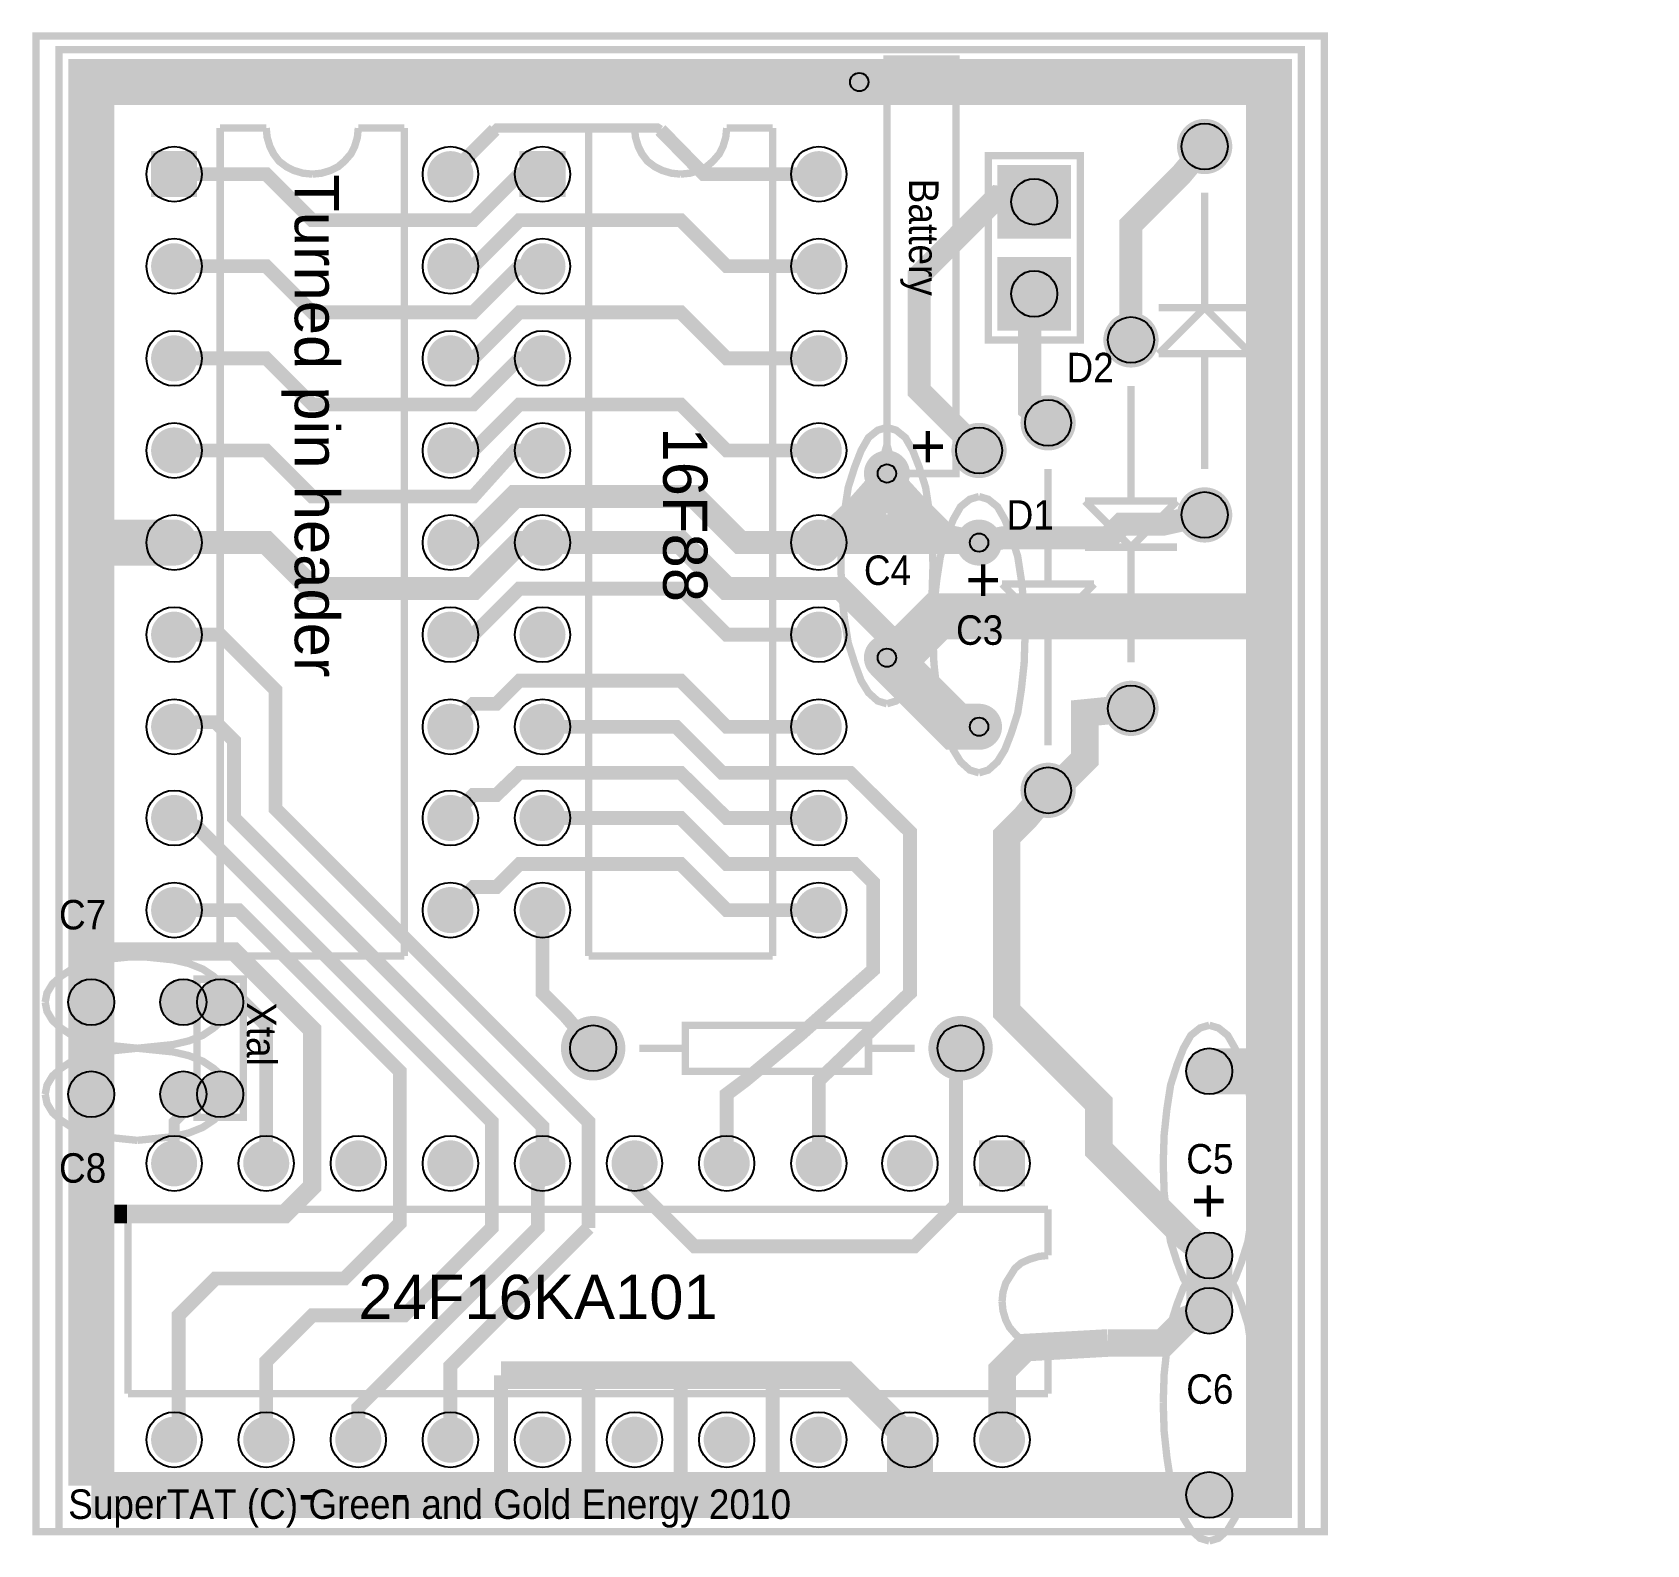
# Model space of a CAD drawing. Extents: x -0.88 to 0.88, y -0.82 to 0.82.
import ezdxf

# ---------------------------------------------------------------- set-up
doc = ezdxf.new("R2010")
doc.units = 0
doc.layers.get('0').update_dxf_attribs({"linetype": 'CONTINUOUS'})

# ---------------------------------------------------------------- blocks, each defined once
blk = doc.blocks.new('RPAD')
blk.add_trace([(-0.5, -0.5), (-0.5, 0.5), (0.5, -0.5), (0.5, 0.5)])
blk = doc.blocks.new('EPAD')
at = {"const_width": 0.5}
blk.add_lwpolyline([(-0.25, 0, 1), (0.25, 0, 1)], format="xyb", close=True, dxfattribs=at)

msp = doc.modelspace()

# ---------------------------------------------------------------- linework, layer by layer
for points, const_width in [([(-0.873, -0.807), (0.526, -0.807), (0.526, 0.817), (-0.873, 0.817), (-0.873, -0.807)], 0.008), ([(-0.848, -0.807), (0.501, -0.807), (0.501, 0.802), (-0.848, 0.802), (-0.848, -0.807)], 0.008), ([(0.021, 0.767), (-0.813, 0.767), (-0.813, 0.267)], 0.05), ([(0.061, 0.767), (0.056, 0.767), (0.051, 0.767), (0.021, 0.767)], 0.05), ([(0.051, 0.767), (0.051, 0.767)], 0.05), ([(0.151, 0.767), (0.061, 0.767)], 0.05), ([(0.051, 0.342), (0.126, 0.342), (0.126, 0.792), (0.051, 0.792), (0.051, 0.342)], 0.008), ([(0.151, 0.767), (0.151, 0.767)], 0.05), ([(0.151, 0.767), (0.191, 0.767), (0.376, 0.767)], 0.05), ([(0.376, 0.767), (0.391, 0.767)], 0.05), ([(0.391, 0.767), (0.401, 0.767), (0.466, 0.767), (0.466, 0.692)], 0.05), ([(-0.673, 0.717), (-0.623, 0.717)], 0.008), ([(-0.673, 0.717), (-0.673, -0.182)], 0.008), ([(-0.573, 0.667), (-0.583, 0.668), (-0.593, 0.671), (-0.601, 0.675), (-0.609, 0.681), (-0.615, 0.689), (-0.619, 0.697), (-0.622, 0.707), (-0.623, 0.717)], 0.008), ([(-0.573, 0.667), (-0.563, 0.668), (-0.553, 0.671), (-0.545, 0.675), (-0.538, 0.681), (-0.531, 0.689), (-0.527, 0.697), (-0.524, 0.707), (-0.523, 0.717)], 0.008), ([(-0.523, 0.717), (-0.473, 0.717)], 0.008), ([(-0.473, -0.182), (-0.473, 0.717)], 0.008), ([(-0.375, 0.715), (-0.423, 0.667)], 0.015), ([(-0.195, 0.715), (-0.198, 0.717), (-0.373, 0.717), (-0.375, 0.715)], 0.01), ([(-0.273, 0.717), (-0.223, 0.717)], 0.008), ([(-0.273, 0.717), (-0.273, -0.182)], 0.008), ([(-0.173, 0.667), (-0.183, 0.668), (-0.193, 0.671), (-0.201, 0.675), (-0.209, 0.681), (-0.215, 0.689), (-0.219, 0.697), (-0.222, 0.707), (-0.223, 0.717)], 0.008), ([(-0.023, 0.667), (-0.148, 0.667), (-0.195, 0.715)], 0.015), ([(-0.173, 0.667), (-0.163, 0.668), (-0.153, 0.671), (-0.145, 0.675), (-0.138, 0.681), (-0.131, 0.689), (-0.127, 0.697), (-0.124, 0.707), (-0.123, 0.717)], 0.008), ([(-0.123, 0.717), (-0.073, 0.717)], 0.008), ([(-0.073, -0.182), (-0.073, 0.717)], 0.008), ([(0.396, 0.697), (0.371, 0.667), (0.316, 0.612), (0.316, 0.487)], 0.025), ([(0.466, 0.692), (0.466, 0.587)], 0.05), ([(0.161, 0.487), (0.261, 0.487), (0.261, 0.687), (0.161, 0.687), (0.161, 0.487)], 0.008), ([(-0.723, 0.667), (-0.623, 0.667), (-0.573, 0.617), (-0.398, 0.617), (-0.348, 0.667), (-0.323, 0.667)], 0.015), ([(0.151, 0.367), (0.086, 0.432), (0.086, 0.557), (0.171, 0.642), (0.211, 0.637)], 0.025), ([(0.396, 0.522), (0.396, 0.647)], 0.008), ([(0.851, 0.617), (0.851, 0.617)], 0.05), ([(-0.423, 0.567), (-0.418, 0.572), (-0.398, 0.567), (-0.348, 0.617), (-0.173, 0.617), (-0.123, 0.567), (-0.023, 0.567)], 0.015), ([(0.466, 0.587), (0.466, 0.352), (0.466, 0.222)], 0.05), ([(-0.323, 0.567), (-0.348, 0.567), (-0.398, 0.517), (-0.573, 0.517), (-0.623, 0.567), (-0.723, 0.567)], 0.015), ([(0.211, 0.537), (0.206, 0.497), (0.206, 0.412), (0.226, 0.397)], 0.025), ([(0.346, 0.472), (0.396, 0.522)], 0.008), ([(0.346, 0.522), (0.446, 0.522)], 0.008), ([(0.446, 0.472), (0.396, 0.522)], 0.008), ([(-0.423, 0.467), (-0.398, 0.467), (-0.348, 0.517), (-0.173, 0.517), (-0.123, 0.467), (-0.023, 0.467)], 0.015), ([(-0.323, 0.467), (-0.348, 0.467), (-0.398, 0.417), (-0.573, 0.417), (-0.623, 0.467), (-0.723, 0.467)], 0.015), ([(0.346, 0.472), (0.446, 0.472)], 0.008), ([(0.396, 0.347), (0.396, 0.472)], 0.008), ([(0.316, 0.437), (0.316, 0.312)], 0.008), ([(-0.423, 0.367), (-0.398, 0.367), (-0.348, 0.417), (-0.173, 0.417), (-0.123, 0.367), (-0.023, 0.367)], 0.015), ([(0.051, 0.392), (0.041, 0.389), (0.031, 0.381), (0.023, 0.367), (0.016, 0.349), (0.009, 0.327), (0.005, 0.301), (0.002, 0.273), (0.001, 0.242)], 0.008), ([(0.011, 0.277), (0.041, 0.307), (0.051, 0.342), (0.061, 0.307), (0.096, 0.272)], 0.025), ([(0.051, 0.392), (0.061, 0.389), (0.071, 0.381), (0.079, 0.367), (0.086, 0.349), (0.093, 0.327), (0.097, 0.301), (0.1, 0.273), (0.101, 0.242)], 0.008), ([(-0.323, 0.367), (-0.353, 0.367), (-0.398, 0.317), (-0.573, 0.317), (-0.623, 0.367), (-0.723, 0.367)], 0.015), ([(0.051, 0.342), (0.02, 0.307), (0.001, 0.289), (-0.023, 0.267)], 0.025), ([(0.051, 0.342), (0.083, 0.307), (0.116, 0.274), (0.151, 0.267)], 0.025), ([(0.051, 0.342), (0.051, 0.282), (0.051, 0.267)], 0.025), ([(0.226, 0.347), (0.226, 0.222)], 0.008), ([(-0.423, 0.267), (-0.398, 0.272), (-0.353, 0.317), (-0.158, 0.317), (-0.108, 0.267), (-0.023, 0.267), (0.001, 0.267), (0.051, 0.267), (0.151, 0.267)], 0.025), ([(0.151, 0.317), (0.141, 0.314), (0.131, 0.306), (0.123, 0.292), (0.116, 0.274), (0.109, 0.252), (0.105, 0.226), (0.102, 0.198), (0.101, 0.167)], 0.008), ([(0.151, 0.317), (0.161, 0.314), (0.171, 0.306), (0.179, 0.292), (0.186, 0.274), (0.193, 0.252), (0.197, 0.226), (0.2, 0.198), (0.201, 0.167)], 0.008), ([(0.366, 0.312), (0.266, 0.312)], 0.008), ([(0.266, 0.312), (0.316, 0.262)], 0.008), ([(0.366, 0.312), (0.316, 0.262)], 0.008), ([(0.151, 0.267), (0.176, 0.272), (0.291, 0.272), (0.306, 0.287), (0.351, 0.287), (0.396, 0.297)], 0.025), ([(-0.723, 0.267), (-0.813, 0.267)], 0.05), ([(-0.813, -0.232), (-0.813, 0.267)], 0.05), ([(0.021, 0.282), (0.051, 0.282), (0.084, 0.282)], 0.025), ([(-0.323, 0.267), (-0.348, 0.267), (-0.398, 0.217), (-0.573, 0.217), (-0.623, 0.267), (-0.723, 0.267)], 0.025), ([(-0.323, 0.267), (-0.173, 0.267), (-0.123, 0.217), (0.001, 0.217), (0.051, 0.167), (0.051, 0.142)], 0.025), ([(0.366, 0.262), (0.266, 0.262)], 0.008), ([(0.316, 0.262), (0.316, 0.137)], 0.008), ([(0.051, 0.092), (0.041, 0.095), (0.031, 0.104), (0.023, 0.117), (0.016, 0.136), (0.009, 0.158), (0.005, 0.183), (0.002, 0.211), (0.001, 0.242)], 0.008), ([(0.051, 0.092), (0.061, 0.095), (0.071, 0.104), (0.079, 0.117), (0.086, 0.136), (0.093, 0.158), (0.097, 0.183), (0.1, 0.211), (0.101, 0.242)], 0.008), ([(0.466, 0.222), (0.466, 0.217)], 0.05), ([(0.466, 0.217), (0.466, 0.192), (0.466, 0.127)], 0.05), ([(0.466, 0.222), (0.471, 0.222)], 0.025), ([(-0.423, 0.167), (-0.398, 0.167), (-0.348, 0.217), (-0.173, 0.217), (-0.123, 0.167), (-0.023, 0.167)], 0.015), ([(0.461, 0.187), (0.106, 0.187), (0.076, 0.157), (0.051, 0.142)], 0.05), ([(0.276, 0.222), (0.176, 0.222)], 0.008), ([(0.176, 0.222), (0.226, 0.172)], 0.008), ([(0.276, 0.222), (0.226, 0.172)], 0.008), ([(0.276, 0.172), (0.176, 0.172)], 0.008), ([(0.226, 0.172), (0.226, 0.047)], 0.008), ([(-0.723, 0.167), (-0.673, 0.167), (-0.613, 0.107), (-0.613, -0.022), (-0.273, -0.362), (-0.273, -0.477)], 0.015), ([(0.051, 0.142), (0.126, 0.067), (0.151, 0.067)], 0.05), ([(0.151, 0.017), (0.141, 0.02), (0.131, 0.029), (0.123, 0.042), (0.116, 0.06), (0.109, 0.082), (0.105, 0.108), (0.102, 0.136), (0.101, 0.167)], 0.008), ([(0.151, 0.017), (0.161, 0.02), (0.171, 0.029), (0.179, 0.042), (0.186, 0.06), (0.193, 0.082), (0.197, 0.108), (0.2, 0.136), (0.201, 0.167)], 0.008), ([(0.466, 0.127), (0.471, 0.127)], 0.05), ([(0.466, 0.127), (0.466, -0.187)], 0.05), ([(-0.423, 0.067), (-0.398, 0.092), (-0.373, 0.092), (-0.348, 0.117), (-0.173, 0.117), (-0.123, 0.067), (-0.023, 0.067)], 0.015), ([(0.316, 0.087), (0.266, 0.082), (0.266, 0.032), (0.236, 0.002), (0.226, -0.002)], 0.03), ([(-0.723, 0.067), (-0.698, 0.072), (-0.678, 0.072), (-0.658, 0.052), (-0.658, -0.032), (-0.323, -0.367), (-0.323, -0.407)], 0.015), ([(-0.323, 0.067), (-0.178, 0.067), (-0.128, 0.017), (0.011, 0.017), (0.076, -0.047), (0.076, -0.222), (-0.023, -0.317), (-0.023, -0.407)], 0.015), ([(-0.423, -0.032), (-0.398, -0.007), (-0.373, -0.007), (-0.348, 0.017), (-0.173, 0.017), (-0.123, -0.032), (-0.023, -0.032)], 0.015), ([(0.226, -0.002), (0.201, -0.032), (0.181, -0.052), (0.181, -0.242), (0.281, -0.342), (0.281, -0.392), (0.376, -0.487), (0.401, -0.507)], 0.03), ([(0.226, -0.002), (0.226, -0.002)], 0.025), ([(-0.723, -0.032), (-0.708, -0.037), (-0.698, -0.042), (-0.378, -0.362), (-0.378, -0.477), (-0.473, -0.572), (-0.573, -0.572), (-0.623, -0.622), (-0.623, -0.707)], 0.015), ([(-0.323, -0.032), (-0.173, -0.032), (-0.123, -0.082), (0.016, -0.082), (0.036, -0.102), (0.036, -0.197), (-0.043, -0.267), (-0.103, -0.317), (-0.123, -0.332), (-0.123, -0.407)], 0.015), ([(-0.423, -0.132), (-0.398, -0.107), (-0.373, -0.107), (-0.348, -0.082), (-0.173, -0.082), (-0.123, -0.132), (-0.023, -0.132)], 0.015), ([(-0.723, -0.132), (-0.653, -0.132), (-0.478, -0.307), (-0.478, -0.472), (-0.538, -0.532), (-0.678, -0.532), (-0.718, -0.572), (-0.718, -0.682), (-0.723, -0.707)], 0.015), ([(-0.323, -0.132), (-0.323, -0.222), (-0.298, -0.247), (-0.268, -0.282)], 0.015), ([(-0.774, -0.462), (-0.603, -0.462), (-0.573, -0.432), (-0.573, -0.262), (-0.658, -0.177), (-0.808, -0.177)], 0.02), ([(0.466, -0.187), (0.466, -0.296)], 0.05), ([(-0.863, -0.232), (-0.861, -0.222), (-0.855, -0.212), (-0.846, -0.204), (-0.834, -0.196), (-0.819, -0.19), (-0.802, -0.186), (-0.763, -0.182)], 0.008), ([(-0.663, -0.232), (-0.665, -0.222), (-0.671, -0.212), (-0.68, -0.204), (-0.692, -0.196), (-0.707, -0.19), (-0.724, -0.186), (-0.763, -0.182)], 0.008), ([(-0.673, -0.182), (-0.473, -0.182)], 0.008), ([(-0.273, -0.182), (-0.073, -0.182)], 0.008), ([(-0.813, -0.232), (-0.813, -0.332)], 0.05), ([(-0.698, -0.357), (-0.648, -0.357), (-0.648, -0.207), (-0.698, -0.207), (-0.698, -0.357)], 0.008), ([(-0.713, -0.232), (-0.673, -0.232)], 0.02), ([(-0.623, -0.407), (-0.623, -0.257), (-0.648, -0.232), (-0.673, -0.232)], 0.015), ([(-0.863, -0.232), (-0.861, -0.242), (-0.855, -0.252), (-0.846, -0.26), (-0.834, -0.268), (-0.819, -0.274), (-0.802, -0.278), (-0.763, -0.282)], 0.008), ([(-0.663, -0.232), (-0.665, -0.242), (-0.671, -0.252), (-0.68, -0.26), (-0.692, -0.268), (-0.707, -0.274), (-0.724, -0.278), (-0.763, -0.282)], 0.008), ([(-0.168, -0.307), (0.031, -0.307), (0.031, -0.257), (-0.168, -0.257), (-0.168, -0.307)], 0.008), ([(0.401, -0.257), (0.391, -0.26), (0.381, -0.268), (0.373, -0.282), (0.366, -0.3), (0.359, -0.322), (0.355, -0.348), (0.352, -0.376), (0.351, -0.407)], 0.008), ([(0.401, -0.257), (0.411, -0.26), (0.421, -0.268), (0.429, -0.282), (0.436, -0.3), (0.443, -0.322), (0.447, -0.348), (0.45, -0.376), (0.451, -0.407)], 0.008), ([(-0.863, -0.332), (-0.861, -0.322), (-0.855, -0.312), (-0.846, -0.304), (-0.834, -0.296), (-0.819, -0.29), (-0.802, -0.286), (-0.763, -0.282)], 0.008), ([(-0.663, -0.332), (-0.665, -0.322), (-0.671, -0.312), (-0.68, -0.304), (-0.692, -0.296), (-0.707, -0.29), (-0.724, -0.286), (-0.763, -0.282)], 0.008), ([(0.131, -0.282), (0.126, -0.317), (0.126, -0.452), (0.081, -0.497), (-0.158, -0.497), (-0.223, -0.432), (-0.223, -0.407)], 0.015), ([(-0.218, -0.282), (-0.168, -0.282)], 0.008), ([(0.031, -0.282), (0.081, -0.282)], 0.008), ([(0.466, -0.296), (0.466, -0.307)], 0.05), ([(0.401, -0.307), (0.466, -0.307)], 0.05), ([(0.466, -0.307), (0.466, -0.767), (0.401, -0.767)], 0.05), ([(-0.813, -0.332), (-0.813, -0.462), (-0.813, -0.757)], 0.05), ([(-0.863, -0.332), (-0.861, -0.342), (-0.855, -0.352), (-0.846, -0.36), (-0.834, -0.368), (-0.819, -0.374), (-0.802, -0.378), (-0.763, -0.382)], 0.008), ([(-0.663, -0.332), (-0.665, -0.342), (-0.671, -0.352), (-0.68, -0.36), (-0.692, -0.368), (-0.707, -0.374), (-0.724, -0.378), (-0.763, -0.382)], 0.008), ([(-0.723, -0.407), (-0.723, -0.362), (-0.713, -0.352), (-0.713, -0.332)], 0.012), ([(-0.713, -0.332), (-0.673, -0.332)], 0.02), ([(-0.323, -0.407), (-0.328, -0.432), (-0.328, -0.477), (-0.523, -0.672), (-0.523, -0.707)], 0.015), ([(0.401, -0.557), (0.391, -0.554), (0.381, -0.545), (0.373, -0.532), (0.366, -0.514), (0.359, -0.492), (0.355, -0.466), (0.352, -0.438), (0.351, -0.407)], 0.008), ([(0.401, -0.557), (0.411, -0.554), (0.421, -0.545), (0.429, -0.532), (0.436, -0.514), (0.443, -0.492), (0.447, -0.466), (0.45, -0.438), (0.451, -0.407)], 0.008), ([(-0.788, -0.462), (-0.808, -0.462), (-0.813, -0.462)], 0.02), ([(-0.788, -0.462), (-0.774, -0.462)], 0.02), ([(-0.773, -0.457), (-0.773, -0.657)], 0.008), ([(0.226, -0.457), (-0.773, -0.457)], 0.008), ([(0.226, -0.457), (0.226, -0.507)], 0.008), ([(-0.273, -0.477), (-0.285, -0.489), (-0.423, -0.627), (-0.423, -0.707)], 0.015), ([(0.401, -0.507), (0.401, -0.567)], 0.05), ([(0.176, -0.557), (0.177, -0.547), (0.18, -0.537), (0.19, -0.521), (0.197, -0.515), (0.206, -0.511), (0.216, -0.508), (0.226, -0.507)], 0.008), ([(0.401, -0.517), (0.391, -0.52), (0.381, -0.528), (0.373, -0.542), (0.366, -0.56), (0.359, -0.582), (0.355, -0.608), (0.352, -0.636), (0.351, -0.667)], 0.008), ([(0.401, -0.517), (0.411, -0.52), (0.421, -0.528), (0.429, -0.542), (0.436, -0.56), (0.443, -0.582), (0.447, -0.608), (0.45, -0.636), (0.451, -0.667)], 0.008), ([(0.176, -0.557), (0.177, -0.567), (0.18, -0.577), (0.184, -0.585), (0.19, -0.592), (0.197, -0.599), (0.206, -0.603), (0.216, -0.606), (0.226, -0.607)], 0.008), ([(0.291, -0.602), (0.351, -0.602), (0.376, -0.577), (0.401, -0.567)], 0.03), ([(0.291, -0.602), (0.201, -0.607), (0.176, -0.632), (0.176, -0.707)], 0.03), ([(0.226, -0.607), (0.226, -0.657)], 0.008), ([(-0.273, -0.637), (-0.368, -0.637)], 0.03), ([(-0.368, -0.762), (-0.368, -0.637)], 0.015), ([(-0.173, -0.637), (-0.273, -0.637)], 0.03), ([(-0.273, -0.762), (-0.273, -0.637)], 0.015), ([(0.076, -0.707), (0.006, -0.637), (-0.073, -0.637), (-0.173, -0.637)], 0.03), ([(-0.173, -0.762), (-0.173, -0.637)], 0.015), ([(-0.073, -0.767), (-0.073, -0.637)], 0.015), ([(0.226, -0.657), (-0.773, -0.657)], 0.008), ([(0.401, -0.817), (0.391, -0.814), (0.381, -0.805), (0.373, -0.792), (0.366, -0.774), (0.359, -0.752), (0.355, -0.726), (0.352, -0.698), (0.351, -0.667)], 0.008), ([(0.401, -0.817), (0.411, -0.814), (0.421, -0.805), (0.429, -0.792), (0.436, -0.774), (0.443, -0.752), (0.447, -0.726), (0.45, -0.698), (0.451, -0.667)], 0.008), ([(0.076, -0.707), (0.076, -0.762), (0.076, -0.767)], 0.05), ([(-0.578, -0.767), (-0.678, -0.767), (-0.813, -0.767)], 0.05), ([(-0.453, -0.767), (-0.478, -0.767), (-0.578, -0.767)], 0.05), ([(0.076, -0.767), (-0.073, -0.767), (-0.453, -0.767)], 0.05), ([(0.291, -0.767), (0.076, -0.767)], 0.05), ([(0.401, -0.767), (0.291, -0.767)], 0.05), ([(-0.578, -0.772), (-0.578, -0.767)], 0.015), ([(-0.478, -0.772), (-0.478, -0.767)], 0.015)]:
    msp.add_lwpolyline(points, dxfattribs=dict(const_width=const_width))
for centre, radius in [((0.021, 0.767), 0.01), ((0.396, 0.697), 0.025), ((-0.723, 0.667), 0.03), ((-0.423, 0.667), 0.03), ((-0.323, 0.667), 0.03), ((-0.023, 0.667), 0.03), ((0.211, 0.637), 0.025), ((-0.723, 0.567), 0.03), ((-0.423, 0.567), 0.03), ((-0.323, 0.567), 0.03), ((-0.023, 0.567), 0.03), ((0.211, 0.537), 0.025), ((0.316, 0.487), 0.025), ((-0.723, 0.467), 0.03), ((-0.423, 0.467), 0.03), ((-0.323, 0.467), 0.03), ((-0.023, 0.467), 0.03), ((0.226, 0.397), 0.025), ((-0.723, 0.367), 0.03), ((-0.423, 0.367), 0.03), ((-0.323, 0.367), 0.03), ((-0.023, 0.367), 0.03), ((0.151, 0.367), 0.025), ((0.051, 0.342), 0.01), ((0.396, 0.297), 0.025), ((-0.723, 0.267), 0.03), ((-0.423, 0.267), 0.03), ((-0.323, 0.267), 0.03), ((-0.023, 0.267), 0.03), ((0.151, 0.267), 0.01), ((-0.723, 0.167), 0.03), ((-0.423, 0.167), 0.03), ((-0.323, 0.167), 0.03), ((-0.023, 0.167), 0.03), ((0.051, 0.142), 0.01), ((0.316, 0.087), 0.025), ((-0.723, 0.067), 0.03), ((-0.423, 0.067), 0.03), ((-0.323, 0.067), 0.03), ((-0.023, 0.067), 0.03), ((0.151, 0.067), 0.01), ((0.226, -0.002), 0.025), ((-0.723, -0.032), 0.03), ((-0.423, -0.032), 0.03), ((-0.323, -0.032), 0.03), ((-0.023, -0.032), 0.03), ((-0.723, -0.132), 0.03), ((-0.423, -0.132), 0.03), ((-0.323, -0.132), 0.03), ((-0.023, -0.132), 0.03), ((-0.813, -0.232), 0.025), ((-0.713, -0.232), 0.025), ((-0.673, -0.232), 0.025), ((-0.268, -0.282), 0.025), ((0.131, -0.282), 0.025), ((0.401, -0.307), 0.025), ((-0.813, -0.332), 0.025), ((-0.713, -0.332), 0.025), ((-0.673, -0.332), 0.025), ((-0.723, -0.407), 0.03), ((-0.623, -0.407), 0.03), ((-0.523, -0.407), 0.03), ((-0.423, -0.407), 0.03), ((-0.323, -0.407), 0.03), ((-0.223, -0.407), 0.03), ((-0.123, -0.407), 0.03), ((-0.023, -0.407), 0.03), ((0.076, -0.407), 0.03), ((0.176, -0.407), 0.03), ((0.401, -0.507), 0.025), ((0.401, -0.567), 0.025), ((-0.723, -0.707), 0.03), ((-0.623, -0.707), 0.03), ((-0.523, -0.707), 0.03), ((-0.423, -0.707), 0.03), ((-0.323, -0.707), 0.03), ((-0.223, -0.707), 0.03), ((-0.123, -0.707), 0.03), ((-0.023, -0.707), 0.03), ((0.076, -0.707), 0.03), ((0.176, -0.707), 0.03), ((0.401, -0.767), 0.025)]:
    msp.add_circle(centre, radius)

# ---------------------------------------------------------------- block references
for p, xscale, yscale in [((0.021, 0.767), 0.05, 0.05), ((0.396, 0.697), 0.06, 0.06), ((-0.423, 0.667), 0.05, 0.05), ((-0.023, 0.667), 0.05, 0.05), ((-0.723, 0.567), 0.05, 0.05), ((-0.423, 0.567), 0.05, 0.05), ((-0.323, 0.567), 0.05, 0.05), ((-0.023, 0.567), 0.05, 0.05), ((0.316, 0.487), 0.06, 0.06), ((-0.723, 0.467), 0.05, 0.05), ((-0.423, 0.467), 0.05, 0.05), ((-0.323, 0.467), 0.05, 0.05), ((-0.023, 0.467), 0.05, 0.05), ((0.226, 0.397), 0.06, 0.06), ((-0.723, 0.367), 0.05, 0.05), ((-0.423, 0.367), 0.05, 0.05), ((-0.323, 0.367), 0.05, 0.05), ((-0.023, 0.367), 0.05, 0.05), ((0.151, 0.367), 0.06, 0.06), ((0.051, 0.342), 0.05, 0.05), ((0.396, 0.297), 0.06, 0.06), ((-0.723, 0.267), 0.05, 0.05), ((-0.423, 0.267), 0.05, 0.05), ((-0.323, 0.267), 0.05, 0.05), ((-0.023, 0.267), 0.05, 0.05), ((0.151, 0.267), 0.05, 0.05), ((-0.723, 0.167), 0.05, 0.05), ((-0.423, 0.167), 0.05, 0.05), ((-0.323, 0.167), 0.05, 0.05), ((-0.023, 0.167), 0.05, 0.05), ((0.051, 0.142), 0.05, 0.05), ((0.316, 0.087), 0.06, 0.06), ((-0.723, 0.067), 0.05, 0.05), ((-0.423, 0.067), 0.05, 0.05), ((-0.323, 0.067), 0.05, 0.05), ((-0.023, 0.067), 0.05, 0.05), ((0.151, 0.067), 0.05, 0.05), ((0.226, -0.002), 0.06, 0.06), ((-0.723, -0.032), 0.05, 0.05), ((-0.423, -0.032), 0.05, 0.05), ((-0.323, -0.032), 0.05, 0.05), ((-0.023, -0.032), 0.05, 0.05), ((-0.723, -0.132), 0.05, 0.05), ((-0.423, -0.132), 0.05, 0.05), ((-0.323, -0.132), 0.05, 0.05), ((-0.023, -0.132), 0.05, 0.05), ((-0.813, -0.232), 0.05, 0.05), ((-0.713, -0.232), 0.05, 0.05), ((-0.673, -0.232), 0.05, 0.05), ((-0.268, -0.282), 0.07, 0.07), ((0.131, -0.282), 0.07, 0.07), ((0.401, -0.307), 0.05, 0.05), ((-0.813, -0.332), 0.05, 0.05), ((-0.713, -0.332), 0.05, 0.05), ((-0.673, -0.332), 0.05, 0.05), ((-0.723, -0.407), 0.05, 0.05), ((-0.623, -0.407), 0.05, 0.05), ((-0.523, -0.407), 0.05, 0.05), ((-0.423, -0.407), 0.05, 0.05), ((-0.323, -0.407), 0.05, 0.05), ((-0.223, -0.407), 0.05, 0.05), ((-0.123, -0.407), 0.05, 0.05), ((-0.023, -0.407), 0.05, 0.05), ((0.076, -0.407), 0.05, 0.05), ((0.401, -0.507), 0.05, 0.05), ((0.401, -0.567), 0.05, 0.05), ((-0.723, -0.707), 0.05, 0.05), ((-0.623, -0.707), 0.05, 0.05), ((-0.523, -0.707), 0.05, 0.05), ((-0.423, -0.707), 0.05, 0.05), ((-0.323, -0.707), 0.05, 0.05), ((-0.223, -0.707), 0.05, 0.05), ((-0.123, -0.707), 0.05, 0.05), ((-0.023, -0.707), 0.05, 0.05), ((0.076, -0.707), 0.05, 0.05), ((0.176, -0.707), 0.05, 0.05), ((0.401, -0.767), 0.05, 0.05)]:
    msp.add_blockref('EPAD', p, dxfattribs=dict(xscale=xscale, yscale=yscale))
for p, xscale, yscale, rotation in [((-0.723, 0.667), 0.05, 0.05, -90), ((-0.323, 0.667), 0.05, 0.05, -90), ((0.211, 0.637), 0.08, 0.08, -90), ((0.211, 0.537), 0.08, 0.08, -90), ((0.176, -0.407), 0.05, 0.05, -180)]:
    msp.add_blockref('RPAD', p, dxfattribs=dict(xscale=xscale, yscale=yscale, rotation=rotation))

# ---------------------------------------------------------------- texts
at = {"layer": '12632256'}
for s, height, width, p in [('Turned pin header', 0.048, 1.041667, (-0.592, 0.667)), ('Battery', 0.032, 0.9375, (0.075, 0.662)), ('16F88', 0.048, 1.041667, (-0.192, 0.392)), ('Xtal', 0.032, 0.9375, (-0.644, -0.232))]:
    msp.add_text(s, height=height, rotation=-90, dxfattribs=dict(at, width=width)).set_placement(p)
for s, height, width, p in [('D2', 0.032, 0.9375, (0.246, 0.441)), ('+', 0.048, 1.041667, (0.076, 0.348)), ('D1', 0.032, 0.9375, (0.181, 0.281)), ('C4', 0.032, 0.9375, (0.026, 0.221)), ('+', 0.048, 1.041667, (0.136, 0.203)), ('C3', 0.032, 0.9375, (0.126, 0.156)), ('C7', 0.032, 0.9375, (-0.848, -0.153)), ('C5', 0.032, 0.9375, (0.376, -0.418)), ('C8', 0.032, 0.9375, (-0.848, -0.428)), ('+', 0.048, 1.041667, (0.381, -0.471)), ('24F16KA101', 0.048, 1.041667, (-0.523, -0.576)), ('C6', 0.032, 0.9375, (0.376, -0.668)), ('SuperTAT (C) Green and Gold Energy 2010', 0.032, 0.9375, (-0.838, -0.793))]:
    msp.add_text(s, height=height, dxfattribs=dict(at, width=width)).set_placement(p)

doc.saveas('drawing.dxf')
